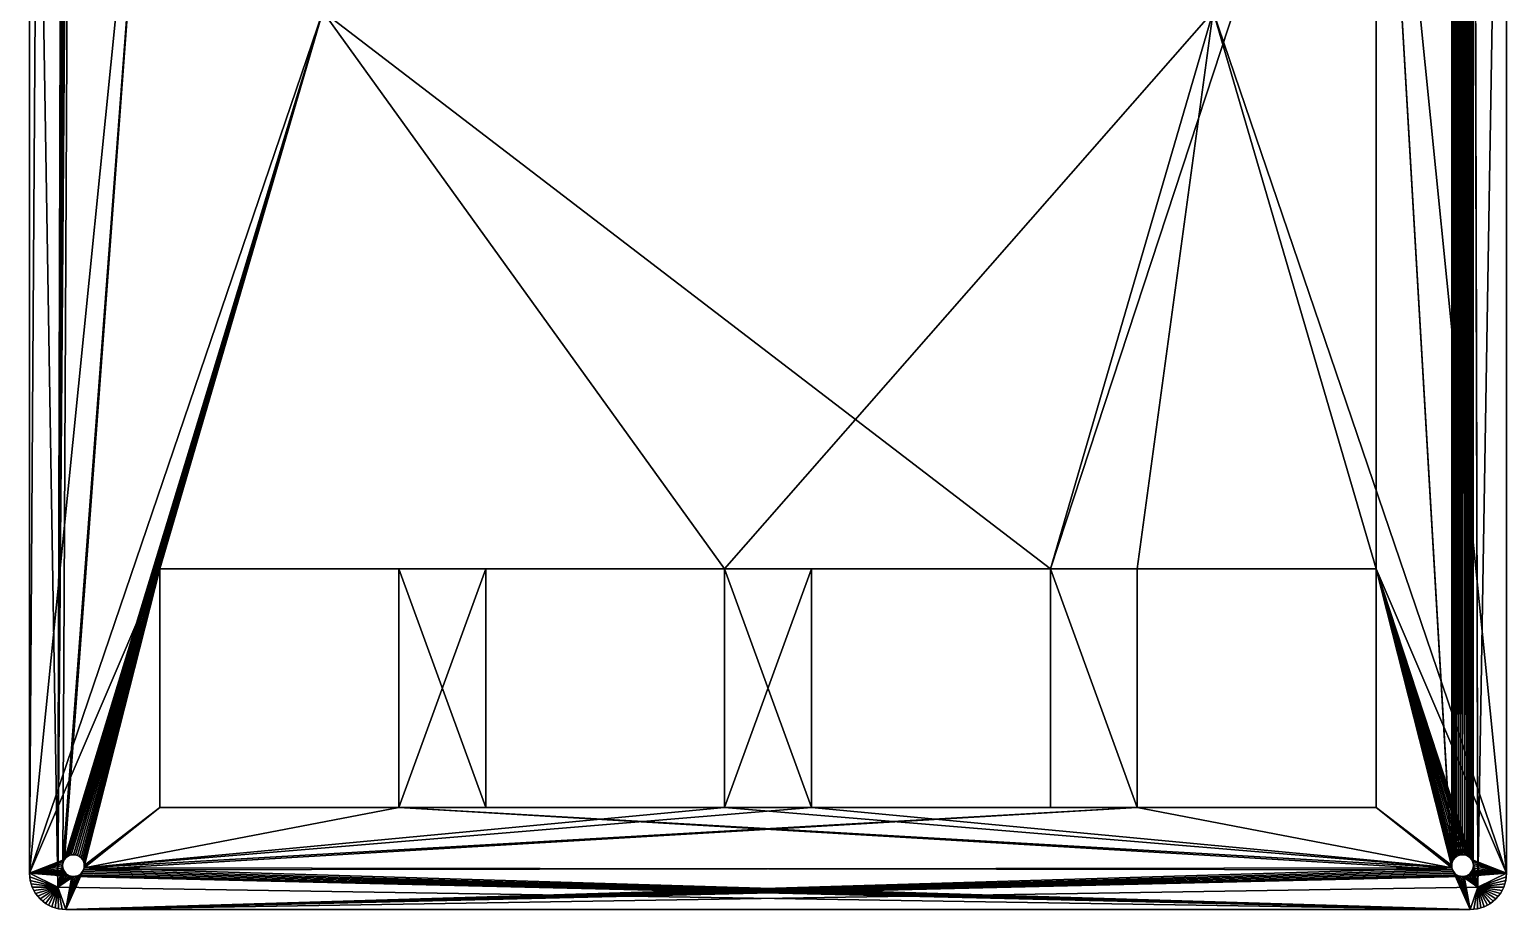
# Model space of a CAD drawing. Extents: x -25.5 to -5.1, y -12.4 to 12.4.
# Drawn here: x -25.5 to -5.1, y -12.4 to -0.24 of the extents above; entities that cross this region are included whole.
import ezdxf

# ---------------------------------------------------------------- set-up
doc = ezdxf.new("R2010")
doc.units = 0

msp = doc.modelspace()

# ---------------------------------------------------------------- linework, layer by layer
for points in [[(-25.346, 11.925, 7), (-25.501, 11.9, 7), (-25.501, -11.9, 7)], [(-23.7, 6.009, 7), (-25.346, 11.925, 7), (-25.501, -11.9, 7)], [(-25.108, -12.091, 6.8), (-25.501, -11.9, 6.8), (-25.501, 11.9, 6.8)], [(-25.108, -12.091, 6.8), (-25.501, 11.9, 6.8), (-25.045, 11.794, 6.8)], [(-25.501, -11.9, 6.8), (-25.501, -11.9, 7), (-25.501, 11.9, 7)], [(-25.501, -11.9, 6.8), (-25.501, 11.9, 7), (-25.501, 11.9, 6.8)], [(-6.9, 6.009, 6.8), (-5.101, 11.9, 6.8), (-5.101, -11.9, 6.8)], [(-5.495, -12.092, 7), (-5.101, 11.9, 7), (-5.557, 11.794, 7)], [(-5.495, -12.092, 7), (-5.101, -11.9, 7), (-5.101, 11.9, 7)], [(-5.101, 11.9, 6.8), (-5.101, 11.9, 7), (-5.101, -11.9, 7)], [(-5.101, 11.9, 6.8), (-5.101, -11.9, 7), (-5.101, -11.9, 6.8)], [(-25.108, -12.091, 6.8), (-25.045, 11.794, 6.8), (-25.042, 11.765, 6.8)], [(-25.108, -12.091, 6.8), (-25.042, 11.765, 6.8), (-25.034, 11.737, 6.8)], [(-25.108, -12.091, 6.8), (-25.034, 11.737, 6.8), (-25.02, 11.711, 6.8)], [(-25.108, -12.091, 6.8), (-25.02, 11.711, 6.8), (-25.001, 11.688, 6.8)], [(-25.108, -12.091, 6.8), (-25.001, 11.688, 6.8), (-24.978, 11.669, 6.8)], [(-25.108, -12.091, 6.8), (-24.978, 11.669, 6.8), (-24.952, 11.655, 6.8)], [(-25.108, -12.091, 6.8), (-24.952, 11.655, 6.8), (-24.924, 11.647, 6.8)], [(-25.042, -11.765, 6.8), (-25.108, -12.091, 6.8), (-24.924, 11.647, 6.8)], [(-25.042, -11.765, 6.8), (-24.924, 11.647, 6.8), (-23.7, 6.009, 6.8)], [(-5.854, -11.765, 7), (-5.854, 11.765, 7), (-6.9, 6.009, 7)], [(-5.846, -11.737, 7), (-5.846, 11.737, 7), (-5.854, 11.765, 7)], [(-5.854, -11.765, 7), (-5.846, -11.737, 7), (-5.854, 11.765, 7)], [(-5.832, -11.711, 7), (-5.832, 11.711, 7), (-5.846, 11.737, 7)], [(-5.846, -11.737, 7), (-5.832, -11.711, 7), (-5.846, 11.737, 7)], [(-5.813, -11.688, 7), (-5.813, 11.688, 7), (-5.832, 11.711, 7)], [(-5.832, -11.711, 7), (-5.813, -11.688, 7), (-5.832, 11.711, 7)], [(-5.79, -11.669, 7), (-5.79, 11.669, 7), (-5.813, 11.688, 7)], [(-5.813, -11.688, 7), (-5.79, -11.669, 7), (-5.813, 11.688, 7)], [(-5.764, -11.655, 7), (-5.764, 11.655, 7), (-5.79, 11.669, 7)], [(-5.79, -11.669, 7), (-5.764, -11.655, 7), (-5.79, 11.669, 7)], [(-5.736, -11.647, 7), (-5.736, 11.647, 7), (-5.764, 11.655, 7)], [(-5.764, -11.655, 7), (-5.736, -11.647, 7), (-5.764, 11.655, 7)], [(-5.707, -11.644, 7), (-5.707, 11.644, 7), (-5.736, 11.647, 7)], [(-5.736, -11.647, 7), (-5.707, -11.644, 7), (-5.736, 11.647, 7)], [(-5.678, -11.647, 7), (-5.678, 11.647, 7), (-5.707, 11.644, 7)], [(-5.707, -11.644, 7), (-5.678, -11.647, 7), (-5.707, 11.644, 7)], [(-5.65, -11.655, 7), (-5.65, 11.655, 7), (-5.678, 11.647, 7)], [(-5.678, -11.647, 7), (-5.65, -11.655, 7), (-5.678, 11.647, 7)], [(-5.624, -11.669, 7), (-5.624, 11.669, 7), (-5.65, 11.655, 7)], [(-5.65, -11.655, 7), (-5.624, -11.669, 7), (-5.65, 11.655, 7)], [(-5.601, -11.688, 7), (-5.601, 11.688, 7), (-5.624, 11.669, 7)], [(-5.624, -11.669, 7), (-5.601, -11.688, 7), (-5.624, 11.669, 7)], [(-5.582, -11.711, 7), (-5.582, 11.711, 7), (-5.601, 11.688, 7)], [(-5.601, -11.688, 7), (-5.582, -11.711, 7), (-5.601, 11.688, 7)], [(-5.568, -11.737, 7), (-5.568, 11.737, 7), (-5.582, 11.711, 7)], [(-5.582, -11.711, 7), (-5.568, -11.737, 7), (-5.582, 11.711, 7)], [(-5.56, -11.765, 7), (-5.56, 11.765, 7), (-5.568, 11.737, 7)], [(-5.568, -11.737, 7), (-5.56, -11.765, 7), (-5.568, 11.737, 7)], [(-5.495, -12.092, 7), (-5.557, 11.794, 7), (-5.56, 11.765, 7)], [(-5.56, -11.765, 7), (-5.495, -12.092, 7), (-5.56, 11.765, 7)], [(-21.45, 0.009, 7), (-23.7, 6.009, 7), (-25.501, -11.9, 7)], [(-25.034, -11.737, 6.8), (-25.042, -11.765, 6.8), (-23.7, 6.009, 6.8)], [(-25.02, -11.711, 6.8), (-25.034, -11.737, 6.8), (-23.7, 6.009, 6.8)], [(-25.02, -11.711, 6.8), (-23.7, 6.009, 6.8), (-21.45, 0.009, 6.8)], [(-11.4, -7.691, 7), (-6.9, -7.691, 7), (-6.9, 6.009, 7)], [(-11.4, -7.691, 7), (-6.9, 6.009, 7), (-9.15, 0.009, 7)], [(-9.15, 0.009, 6.8), (-6.9, 6.009, 6.8), (-5.101, -11.9, 6.8)], [(-5.857, -11.794, 7), (-5.854, -11.765, 7), (-6.9, 6.009, 7)], [(-6.9, -7.691, 7), (-5.857, -11.794, 7), (-6.9, 6.009, 7)], [(-23.7, -7.691, 7), (-21.45, 0.009, 7), (-25.501, -11.9, 7)], [(-25.001, -11.688, 6.8), (-25.02, -11.711, 6.8), (-21.45, 0.009, 6.8)], [(-24.978, -11.669, 6.8), (-25.001, -11.688, 6.8), (-21.45, 0.009, 6.8)], [(-24.952, -11.655, 6.8), (-24.978, -11.669, 6.8), (-21.45, 0.009, 6.8)], [(-24.924, -11.647, 6.8), (-24.952, -11.655, 6.8), (-21.45, 0.009, 6.8)], [(-24.895, -11.644, 6.8), (-24.924, -11.647, 6.8), (-21.45, 0.009, 6.8)], [(-24.866, -11.647, 6.8), (-24.895, -11.644, 6.8), (-21.45, 0.009, 6.8)], [(-23.7, -7.691, 6.8), (-24.866, -11.647, 6.8), (-21.45, 0.009, 6.8)], [(-11.4, -7.691, 6.8), (-23.7, -7.691, 6.8), (-21.45, 0.009, 6.8)], [(-23.7, -7.691, 7), (-15.9, -7.691, 7), (-21.45, 0.009, 7)], [(-11.4, -7.691, 6.8), (-21.45, 0.009, 6.8), (-9.15, 0.009, 6.8)], [(-15.9, -7.691, 7), (-9.15, 0.009, 7), (-21.45, 0.009, 7)], [(-15.9, -7.691, 7), (-11.4, -7.691, 7), (-9.15, 0.009, 7)], [(-10.2, -7.691, 6.8), (-11.4, -7.691, 6.8), (-9.15, 0.009, 6.8)], [(-6.9, -7.691, 6.8), (-10.2, -7.691, 6.8), (-9.15, 0.009, 6.8)], [(-6.9, -7.691, 6.8), (-9.15, 0.009, 6.8), (-5.101, -11.9, 6.8)], [(-23.7, -7.691, 7), (-25.501, -11.9, 7), (-25.02, -11.711, 7)], [(-23.7, -7.691, 7), (-25.02, -11.711, 7), (-25.001, -11.688, 7)], [(-23.7, -7.691, 7), (-25.001, -11.688, 7), (-24.978, -11.669, 7)], [(-23.7, -7.691, 7), (-24.978, -11.669, 7), (-24.952, -11.655, 7)], [(-23.7, -7.691, 7), (-24.952, -11.655, 7), (-24.924, -11.647, 7)], [(-24.924, -11.647, 7), (-24.895, -11.644, 7), (-23.7, -7.691, 7)], [(-24.895, -11.644, 7), (-24.866, -11.647, 7), (-23.7, -7.691, 7)], [(-23.7, -7.691, 6.8), (-24.838, -11.655, 6.8), (-24.866, -11.647, 6.8)], [(-24.866, -11.647, 7), (-24.838, -11.655, 7), (-23.7, -7.691, 7)], [(-23.7, -7.691, 6.8), (-24.812, -11.669, 6.8), (-24.838, -11.655, 6.8)], [(-24.838, -11.655, 7), (-24.812, -11.669, 7), (-23.7, -7.691, 7)], [(-23.7, -7.691, 6.8), (-24.789, -11.688, 6.8), (-24.812, -11.669, 6.8)], [(-24.812, -11.669, 7), (-24.789, -11.688, 7), (-23.7, -7.691, 7)], [(-23.7, -7.691, 6.8), (-24.77, -11.711, 6.8), (-24.789, -11.688, 6.8)], [(-24.789, -11.688, 7), (-24.77, -11.711, 7), (-23.7, -7.691, 7)], [(-23.7, -7.691, 6.8), (-24.756, -11.737, 6.8), (-24.77, -11.711, 6.8)], [(-24.77, -11.711, 7), (-24.756, -11.737, 7), (-23.7, -7.691, 7)], [(-23.7, -7.691, 6.8), (-24.748, -11.765, 6.8), (-24.756, -11.737, 6.8)], [(-24.756, -11.737, 7), (-24.748, -11.765, 7), (-23.7, -7.691, 7)], [(-23.7, -7.691, 6.8), (-24.745, -11.794, 6.8), (-24.748, -11.765, 6.8)], [(-24.748, -11.765, 7), (-24.745, -11.794, 7), (-23.7, -7.691, 7)], [(-24.746, -11.808, 7), (-23.7, -10.991, 7), (-23.7, -7.691, 7)], [(-24.745, -11.794, 7), (-24.746, -11.808, 7), (-23.7, -7.691, 7)], [(-23.7, -7.691, 6.8), (-23.7, -10.991, 6.8), (-24.745, -11.794, 6.8)], [(-11.4, -7.691, 6.8), (-20.4, -7.691, 6.8), (-23.7, -7.691, 6.8)], [(-23.7, -7.691, 6.8), (-23.7, -10.991, 6.8), (-23.7, -10.991, 7)], [(-23.7, -7.691, 6.8), (-23.7, -10.991, 7), (-23.7, -7.691, 7)], [(-20.4, -7.691, 6.8), (-23.7, -7.691, 6.8), (-23.7, -7.691, 7)], [(-20.4, -7.691, 6.8), (-23.7, -7.691, 7), (-20.4, -7.691, 7)], [(-23.7, -7.691, 7), (-20.4, -7.691, 7), (-15.9, -7.691, 7)], [(-19.2, -10.991, 6.8), (-20.4, -10.991, 6.8), (-20.4, -7.691, 6.8)], [(-19.2, -7.691, 6.8), (-19.2, -10.991, 6.8), (-20.4, -7.691, 6.8)], [(-15.9, -7.691, 6.8), (-19.2, -7.691, 6.8), (-20.4, -7.691, 6.8)], [(-14.7, -7.691, 6.8), (-15.9, -7.691, 6.8), (-20.4, -7.691, 6.8)], [(-11.4, -7.691, 6.8), (-14.7, -7.691, 6.8), (-20.4, -7.691, 6.8)], [(-20.4, -10.991, 7), (-20.4, -10.991, 6.8), (-20.4, -7.691, 6.8)], [(-20.4, -10.991, 7), (-20.4, -7.691, 6.8), (-20.4, -7.691, 7)], [(-19.2, -7.691, 7), (-20.4, -7.691, 7), (-20.4, -10.991, 7)], [(-19.2, -10.991, 7), (-19.2, -7.691, 7), (-20.4, -10.991, 7)], [(-20.4, -7.691, 7), (-19.2, -7.691, 7), (-15.9, -7.691, 7)], [(-19.2, -7.691, 7), (-19.2, -7.691, 6.8), (-19.2, -10.991, 6.8)], [(-19.2, -7.691, 7), (-19.2, -10.991, 6.8), (-19.2, -10.991, 7)], [(-19.2, -7.691, 7), (-15.9, -7.691, 7), (-15.9, -7.691, 6.8)], [(-19.2, -7.691, 7), (-15.9, -7.691, 6.8), (-19.2, -7.691, 6.8)], [(-15.9, -7.691, 6.8), (-14.7, -7.691, 6.8), (-14.7, -10.991, 6.8)], [(-15.9, -10.991, 6.8), (-15.9, -7.691, 6.8), (-14.7, -10.991, 6.8)], [(-15.9, -10.991, 7), (-15.9, -10.991, 6.8), (-15.9, -7.691, 6.8)], [(-15.9, -10.991, 7), (-15.9, -7.691, 6.8), (-15.9, -7.691, 7)], [(-14.7, -7.691, 7), (-15.9, -7.691, 7), (-15.9, -10.991, 7)], [(-14.7, -10.991, 7), (-14.7, -7.691, 7), (-15.9, -10.991, 7)], [(-15.9, -7.691, 7), (-14.7, -7.691, 7), (-11.4, -7.691, 7)], [(-14.7, -7.691, 6.8), (-14.7, -10.991, 6.8), (-14.7, -10.991, 7)], [(-14.7, -7.691, 6.8), (-14.7, -10.991, 7), (-14.7, -7.691, 7)], [(-14.7, -7.691, 7), (-11.4, -7.691, 7), (-11.4, -7.691, 6.8)], [(-14.7, -7.691, 7), (-11.4, -7.691, 6.8), (-14.7, -7.691, 6.8)], [(-10.2, -10.991, 6.8), (-11.4, -10.991, 6.8), (-11.4, -7.691, 6.8)], [(-10.2, -7.691, 6.8), (-10.2, -10.991, 6.8), (-11.4, -7.691, 6.8)], [(-11.4, -10.991, 7), (-11.4, -10.991, 6.8), (-11.4, -7.691, 6.8)], [(-11.4, -10.991, 7), (-11.4, -7.691, 6.8), (-11.4, -7.691, 7)], [(-10.2, -10.991, 7), (-10.2, -7.691, 7), (-11.4, -7.691, 7)], [(-10.2, -10.991, 7), (-11.4, -7.691, 7), (-11.4, -10.991, 7)], [(-11.4, -7.691, 7), (-10.2, -7.691, 7), (-6.9, -7.691, 7)], [(-10.2, -7.691, 6.8), (-10.2, -10.991, 6.8), (-10.2, -10.991, 7)], [(-10.2, -7.691, 6.8), (-10.2, -10.991, 7), (-10.2, -7.691, 7)], [(-6.9, -7.691, 6.8), (-10.2, -7.691, 6.8), (-10.2, -7.691, 7)], [(-6.9, -7.691, 6.8), (-10.2, -7.691, 7), (-6.9, -7.691, 7)], [(-5.856, -11.809, 6.8), (-6.9, -10.991, 6.8), (-6.9, -7.691, 6.8)], [(-5.857, -11.794, 6.8), (-5.856, -11.809, 6.8), (-6.9, -7.691, 6.8)], [(-5.854, -11.765, 6.8), (-5.857, -11.794, 6.8), (-6.9, -7.691, 6.8)], [(-5.846, -11.737, 6.8), (-5.854, -11.765, 6.8), (-6.9, -7.691, 6.8)], [(-5.832, -11.711, 6.8), (-5.846, -11.737, 6.8), (-6.9, -7.691, 6.8)], [(-5.813, -11.688, 6.8), (-5.832, -11.711, 6.8), (-6.9, -7.691, 6.8)], [(-5.79, -11.669, 6.8), (-5.813, -11.688, 6.8), (-6.9, -7.691, 6.8)], [(-5.764, -11.655, 6.8), (-5.79, -11.669, 6.8), (-6.9, -7.691, 6.8)], [(-5.736, -11.647, 6.8), (-5.764, -11.655, 6.8), (-6.9, -7.691, 6.8)], [(-5.707, -11.644, 6.8), (-5.736, -11.647, 6.8), (-6.9, -7.691, 6.8)], [(-6.9, -7.691, 6.8), (-5.101, -11.9, 6.8), (-5.582, -11.711, 6.8)], [(-6.9, -7.691, 6.8), (-5.582, -11.711, 6.8), (-5.601, -11.688, 6.8)], [(-5.678, -11.647, 6.8), (-5.707, -11.644, 6.8), (-6.9, -7.691, 6.8)], [(-5.65, -11.655, 6.8), (-5.678, -11.647, 6.8), (-6.9, -7.691, 6.8)], [(-6.9, -7.691, 6.8), (-5.601, -11.688, 6.8), (-5.624, -11.669, 6.8)], [(-5.624, -11.669, 6.8), (-5.65, -11.655, 6.8), (-6.9, -7.691, 6.8)], [(-6.9, -7.691, 6.8), (-6.9, -7.691, 7), (-6.9, -10.991, 7)], [(-6.9, -7.691, 6.8), (-6.9, -10.991, 7), (-6.9, -10.991, 6.8)], [(-6.9, -7.691, 7), (-6.9, -10.991, 7), (-5.857, -11.794, 7)], [(-10.2, -10.991, 6.8), (-5.854, -11.823, 6.8), (-24.756, -11.851, 6.8)], [(-10.2, -10.991, 6.8), (-24.756, -11.851, 6.8), (-24.748, -11.823, 6.8)], [(-24.748, -11.823, 6.8), (-24.746, -11.808, 6.8), (-23.7, -10.991, 6.8)], [(-14.7, -10.991, 6.8), (-10.2, -10.991, 6.8), (-24.748, -11.823, 6.8)], [(-24.748, -11.823, 6.8), (-23.7, -10.991, 6.8), (-20.4, -10.991, 6.8)], [(-24.748, -11.823, 6.8), (-20.4, -10.991, 6.8), (-15.9, -10.991, 6.8)], [(-24.748, -11.823, 6.8), (-15.9, -10.991, 6.8), (-14.7, -10.991, 6.8)], [(-23.7, -10.991, 7), (-24.746, -11.808, 7), (-24.748, -11.823, 7)], [(-20.4, -10.991, 7), (-23.7, -10.991, 7), (-24.748, -11.823, 7)], [(-20.4, -10.991, 7), (-24.748, -11.823, 7), (-5.846, -11.851, 7)], [(-23.7, -10.991, 6.8), (-24.746, -11.808, 6.8), (-24.745, -11.794, 6.8)], [(-23.7, -10.991, 7), (-23.7, -10.991, 6.8), (-20.4, -10.991, 6.8)], [(-23.7, -10.991, 7), (-20.4, -10.991, 6.8), (-20.4, -10.991, 7)], [(-20.4, -10.991, 6.8), (-19.2, -10.991, 6.8), (-15.9, -10.991, 6.8)], [(-20.4, -10.991, 7), (-5.846, -11.851, 7), (-5.854, -11.823, 7)], [(-15.9, -10.991, 7), (-19.2, -10.991, 7), (-20.4, -10.991, 7)], [(-15.9, -10.991, 7), (-20.4, -10.991, 7), (-5.854, -11.823, 7)], [(-19.2, -10.991, 7), (-19.2, -10.991, 6.8), (-15.9, -10.991, 6.8)], [(-19.2, -10.991, 7), (-15.9, -10.991, 6.8), (-15.9, -10.991, 7)], [(-5.854, -11.823, 7), (-14.7, -10.991, 7), (-15.9, -10.991, 7)], [(-14.7, -10.991, 6.8), (-11.4, -10.991, 6.8), (-10.2, -10.991, 6.8)], [(-14.7, -10.991, 7), (-14.7, -10.991, 6.8), (-11.4, -10.991, 6.8)], [(-14.7, -10.991, 7), (-11.4, -10.991, 6.8), (-11.4, -10.991, 7)], [(-10.2, -10.991, 7), (-11.4, -10.991, 7), (-14.7, -10.991, 7)], [(-5.854, -11.823, 7), (-10.2, -10.991, 7), (-14.7, -10.991, 7)], [(-10.2, -10.991, 6.8), (-6.9, -10.991, 6.8), (-5.854, -11.823, 6.8)], [(-10.2, -10.991, 7), (-10.2, -10.991, 6.8), (-6.9, -10.991, 6.8)], [(-10.2, -10.991, 7), (-6.9, -10.991, 6.8), (-6.9, -10.991, 7)], [(-5.854, -11.823, 7), (-6.9, -10.991, 7), (-10.2, -10.991, 7)], [(-6.9, -10.991, 6.8), (-5.856, -11.809, 6.8), (-5.854, -11.823, 6.8)], [(-5.854, -11.823, 7), (-5.856, -11.809, 7), (-6.9, -10.991, 7)], [(-6.9, -10.991, 7), (-5.856, -11.809, 7), (-5.857, -11.794, 7)], [(-25.501, -11.9, 7), (-25.034, -11.737, 7), (-25.02, -11.711, 7)], [(-25.501, -11.9, 7), (-25.042, -11.765, 7), (-25.034, -11.737, 7)], [(-25.501, -11.9, 7), (-25.045, -11.794, 7), (-25.042, -11.765, 7)], [(-25.501, -11.9, 7), (-25.042, -11.823, 7), (-25.045, -11.794, 7)], [(-25.501, -11.9, 7), (-25.034, -11.851, 7), (-25.042, -11.823, 7)], [(-25.042, -11.765, 6.8), (-25.045, -11.794, 6.8), (-25.108, -12.091, 6.8)], [(-25.045, -11.794, 6.8), (-25.042, -11.823, 6.8), (-25.108, -12.091, 6.8)], [(-25.042, -11.823, 6.8), (-25.034, -11.851, 6.8), (-25.108, -12.091, 6.8)], [(-25.045, -11.794, 7), (-25.045, -11.794, 6.8), (-25.042, -11.765, 6.8)], [(-25.045, -11.794, 7), (-25.042, -11.765, 6.8), (-25.042, -11.765, 7)], [(-25.042, -11.823, 7), (-25.042, -11.823, 6.8), (-25.045, -11.794, 6.8)], [(-25.042, -11.823, 7), (-25.045, -11.794, 6.8), (-25.045, -11.794, 7)], [(-25.042, -11.765, 7), (-25.042, -11.765, 6.8), (-25.034, -11.737, 6.8)], [(-25.042, -11.765, 7), (-25.034, -11.737, 6.8), (-25.034, -11.737, 7)], [(-25.034, -11.851, 7), (-25.034, -11.851, 6.8), (-25.042, -11.823, 6.8)], [(-25.034, -11.851, 7), (-25.042, -11.823, 6.8), (-25.042, -11.823, 7)], [(-25.034, -11.737, 7), (-25.034, -11.737, 6.8), (-25.02, -11.711, 6.8)], [(-25.034, -11.737, 7), (-25.02, -11.711, 6.8), (-25.02, -11.711, 7)], [(-25.02, -11.711, 7), (-25.02, -11.711, 6.8), (-25.001, -11.688, 6.8)], [(-25.02, -11.711, 7), (-25.001, -11.688, 6.8), (-25.001, -11.688, 7)], [(-25.001, -11.688, 7), (-25.001, -11.688, 6.8), (-24.978, -11.669, 6.8)], [(-25.001, -11.688, 7), (-24.978, -11.669, 6.8), (-24.978, -11.669, 7)], [(-5.854, -11.823, 6.8), (-5.846, -11.851, 6.8), (-25.001, -12.4, 6.8)], [(-5.854, -11.823, 6.8), (-25.001, -12.4, 6.8), (-24.756, -11.851, 6.8)], [(-24.978, -11.669, 7), (-24.978, -11.669, 6.8), (-24.952, -11.655, 6.8)], [(-24.978, -11.669, 7), (-24.952, -11.655, 6.8), (-24.952, -11.655, 7)], [(-24.952, -11.655, 7), (-24.952, -11.655, 6.8), (-24.924, -11.647, 6.8)], [(-24.952, -11.655, 7), (-24.924, -11.647, 6.8), (-24.924, -11.647, 7)], [(-24.924, -11.647, 7), (-24.924, -11.647, 6.8), (-24.895, -11.644, 6.8)], [(-24.924, -11.647, 7), (-24.895, -11.644, 6.8), (-24.895, -11.644, 7)], [(-24.895, -11.644, 7), (-24.895, -11.644, 6.8), (-24.866, -11.647, 6.8)], [(-24.895, -11.644, 7), (-24.866, -11.647, 6.8), (-24.866, -11.647, 7)], [(-24.866, -11.647, 7), (-24.866, -11.647, 6.8), (-24.838, -11.655, 6.8)], [(-24.866, -11.647, 7), (-24.838, -11.655, 6.8), (-24.838, -11.655, 7)], [(-24.838, -11.655, 7), (-24.838, -11.655, 6.8), (-24.812, -11.669, 6.8)], [(-24.838, -11.655, 7), (-24.812, -11.669, 6.8), (-24.812, -11.669, 7)], [(-24.812, -11.669, 7), (-24.812, -11.669, 6.8), (-24.789, -11.688, 6.8)], [(-24.812, -11.669, 7), (-24.789, -11.688, 6.8), (-24.789, -11.688, 7)], [(-24.789, -11.688, 6.8), (-24.77, -11.711, 6.8), (-24.77, -11.711, 7)], [(-24.789, -11.688, 6.8), (-24.77, -11.711, 7), (-24.789, -11.688, 7)], [(-24.77, -11.711, 6.8), (-24.756, -11.737, 6.8), (-24.756, -11.737, 7)], [(-24.77, -11.711, 6.8), (-24.756, -11.737, 7), (-24.77, -11.711, 7)], [(-24.756, -11.737, 6.8), (-24.748, -11.765, 6.8), (-24.748, -11.765, 7)], [(-24.756, -11.737, 6.8), (-24.748, -11.765, 7), (-24.756, -11.737, 7)], [(-24.748, -11.823, 7), (-24.756, -11.851, 7), (-5.601, -12.4, 7)], [(-24.748, -11.823, 6.8), (-24.756, -11.851, 6.8), (-24.756, -11.851, 7)], [(-24.748, -11.823, 6.8), (-24.756, -11.851, 7), (-24.748, -11.823, 7)], [(-24.748, -11.765, 6.8), (-24.745, -11.794, 6.8), (-24.745, -11.794, 7)], [(-24.748, -11.765, 6.8), (-24.745, -11.794, 7), (-24.748, -11.765, 7)], [(-24.746, -11.808, 6.8), (-24.748, -11.823, 6.8), (-24.748, -11.823, 7)], [(-24.746, -11.808, 6.8), (-24.748, -11.823, 7), (-24.746, -11.808, 7)], [(-24.748, -11.823, 7), (-5.601, -12.4, 7), (-5.846, -11.851, 7)], [(-24.745, -11.794, 7), (-24.745, -11.794, 6.8), (-24.746, -11.808, 6.8)], [(-24.746, -11.808, 7), (-24.745, -11.794, 7), (-24.746, -11.808, 6.8)], [(-5.857, -11.794, 7), (-5.857, -11.794, 6.8), (-5.854, -11.765, 6.8)], [(-5.857, -11.794, 7), (-5.854, -11.765, 6.8), (-5.854, -11.765, 7)], [(-5.856, -11.809, 6.8), (-5.857, -11.794, 6.8), (-5.857, -11.794, 7)], [(-5.856, -11.809, 6.8), (-5.857, -11.794, 7), (-5.856, -11.809, 7)], [(-5.856, -11.809, 7), (-5.854, -11.823, 7), (-5.854, -11.823, 6.8)], [(-5.856, -11.809, 7), (-5.854, -11.823, 6.8), (-5.856, -11.809, 6.8)], [(-5.854, -11.765, 7), (-5.854, -11.765, 6.8), (-5.846, -11.737, 6.8)], [(-5.854, -11.765, 7), (-5.846, -11.737, 6.8), (-5.846, -11.737, 7)], [(-5.846, -11.851, 7), (-5.846, -11.851, 6.8), (-5.854, -11.823, 6.8)], [(-5.846, -11.851, 7), (-5.854, -11.823, 6.8), (-5.854, -11.823, 7)], [(-5.846, -11.737, 7), (-5.846, -11.737, 6.8), (-5.832, -11.711, 6.8)], [(-5.846, -11.737, 7), (-5.832, -11.711, 6.8), (-5.832, -11.711, 7)], [(-5.832, -11.711, 7), (-5.832, -11.711, 6.8), (-5.813, -11.688, 6.8)], [(-5.832, -11.711, 7), (-5.813, -11.688, 6.8), (-5.813, -11.688, 7)], [(-5.813, -11.688, 7), (-5.813, -11.688, 6.8), (-5.79, -11.669, 6.8)], [(-5.813, -11.688, 7), (-5.79, -11.669, 6.8), (-5.79, -11.669, 7)], [(-5.79, -11.669, 7), (-5.79, -11.669, 6.8), (-5.764, -11.655, 6.8)], [(-5.79, -11.669, 7), (-5.764, -11.655, 6.8), (-5.764, -11.655, 7)], [(-5.764, -11.655, 7), (-5.764, -11.655, 6.8), (-5.736, -11.647, 6.8)], [(-5.764, -11.655, 7), (-5.736, -11.647, 6.8), (-5.736, -11.647, 7)], [(-5.736, -11.647, 7), (-5.736, -11.647, 6.8), (-5.707, -11.644, 6.8)], [(-5.736, -11.647, 7), (-5.707, -11.644, 6.8), (-5.707, -11.644, 7)], [(-5.707, -11.644, 7), (-5.707, -11.644, 6.8), (-5.678, -11.647, 6.8)], [(-5.707, -11.644, 7), (-5.678, -11.647, 6.8), (-5.678, -11.647, 7)], [(-5.678, -11.647, 7), (-5.678, -11.647, 6.8), (-5.65, -11.655, 6.8)], [(-5.678, -11.647, 7), (-5.65, -11.655, 6.8), (-5.65, -11.655, 7)], [(-5.65, -11.655, 7), (-5.65, -11.655, 6.8), (-5.624, -11.669, 6.8)], [(-5.65, -11.655, 7), (-5.624, -11.669, 6.8), (-5.624, -11.669, 7)], [(-5.624, -11.669, 7), (-5.624, -11.669, 6.8), (-5.601, -11.688, 6.8)], [(-5.624, -11.669, 7), (-5.601, -11.688, 6.8), (-5.601, -11.688, 7)], [(-5.601, -11.688, 6.8), (-5.582, -11.711, 6.8), (-5.582, -11.711, 7)], [(-5.601, -11.688, 6.8), (-5.582, -11.711, 7), (-5.601, -11.688, 7)], [(-5.101, -11.9, 6.8), (-5.568, -11.737, 6.8), (-5.582, -11.711, 6.8)], [(-5.582, -11.711, 6.8), (-5.568, -11.737, 6.8), (-5.568, -11.737, 7)], [(-5.582, -11.711, 6.8), (-5.568, -11.737, 7), (-5.582, -11.711, 7)], [(-5.101, -11.9, 6.8), (-5.56, -11.765, 6.8), (-5.568, -11.737, 6.8)], [(-5.568, -11.737, 6.8), (-5.56, -11.765, 6.8), (-5.56, -11.765, 7)], [(-5.568, -11.737, 6.8), (-5.56, -11.765, 7), (-5.568, -11.737, 7)], [(-5.101, -11.9, 6.8), (-5.568, -11.851, 6.8), (-5.56, -11.823, 6.8)], [(-5.56, -11.823, 6.8), (-5.568, -11.851, 6.8), (-5.568, -11.851, 7)], [(-5.56, -11.823, 6.8), (-5.568, -11.851, 7), (-5.56, -11.823, 7)], [(-5.56, -11.823, 7), (-5.568, -11.851, 7), (-5.495, -12.092, 7)], [(-5.101, -11.9, 6.8), (-5.557, -11.794, 6.8), (-5.56, -11.765, 6.8)], [(-5.56, -11.765, 6.8), (-5.557, -11.794, 6.8), (-5.557, -11.794, 7)], [(-5.56, -11.765, 6.8), (-5.557, -11.794, 7), (-5.56, -11.765, 7)], [(-5.56, -11.765, 7), (-5.557, -11.794, 7), (-5.495, -12.092, 7)], [(-5.101, -11.9, 6.8), (-5.56, -11.823, 6.8), (-5.557, -11.794, 6.8)], [(-5.56, -11.823, 6.8), (-5.56, -11.823, 7), (-5.557, -11.794, 7)], [(-5.56, -11.823, 6.8), (-5.557, -11.794, 7), (-5.557, -11.794, 6.8)], [(-5.557, -11.794, 7), (-5.56, -11.823, 7), (-5.495, -12.092, 7)], [(-25.501, -11.9, 7), (-25.02, -11.877, 7), (-25.034, -11.851, 7)], [(-25.501, -11.9, 7), (-25.001, -11.9, 7), (-25.02, -11.877, 7)], [(-25.499, -11.949, 6.8), (-25.501, -11.9, 6.8), (-25.108, -12.091, 6.8)], [(-25.501, -11.9, 7), (-25.499, -11.949, 7), (-25.108, -12.091, 7)], [(-25.499, -11.949, 6.8), (-25.499, -11.949, 7), (-25.501, -11.9, 7)], [(-25.499, -11.949, 6.8), (-25.501, -11.9, 7), (-25.501, -11.9, 6.8)], [(-25.501, -11.9, 7), (-25.108, -12.091, 7), (-24.917, -11.942, 7)], [(-25.501, -11.9, 7), (-24.917, -11.942, 7), (-24.924, -11.941, 7)], [(-25.501, -11.9, 7), (-24.924, -11.941, 7), (-24.952, -11.933, 7)], [(-25.501, -11.9, 7), (-24.952, -11.933, 7), (-24.978, -11.919, 7)], [(-25.501, -11.9, 7), (-24.978, -11.919, 7), (-25.001, -11.9, 7)], [(-25.491, -11.998, 6.8), (-25.499, -11.949, 6.8), (-25.108, -12.091, 6.8)], [(-25.499, -11.949, 7), (-25.491, -11.998, 7), (-25.108, -12.091, 7)], [(-25.491, -11.998, 6.8), (-25.491, -11.998, 7), (-25.499, -11.949, 7)], [(-25.491, -11.998, 6.8), (-25.499, -11.949, 7), (-25.499, -11.949, 6.8)], [(-25.479, -12.045, 6.8), (-25.491, -11.998, 6.8), (-25.108, -12.091, 6.8)], [(-25.491, -11.998, 7), (-25.479, -12.045, 7), (-25.108, -12.091, 7)], [(-25.479, -12.045, 6.8), (-25.479, -12.045, 7), (-25.491, -11.998, 7)], [(-25.479, -12.045, 6.8), (-25.491, -11.998, 7), (-25.491, -11.998, 6.8)], [(-25.034, -11.851, 6.8), (-25.02, -11.877, 6.8), (-25.108, -12.091, 6.8)], [(-25.02, -11.877, 6.8), (-25.001, -11.9, 6.8), (-25.108, -12.091, 6.8)], [(-25.001, -11.9, 6.8), (-24.978, -11.919, 6.8), (-25.108, -12.091, 6.8)], [(-24.978, -11.919, 6.8), (-24.952, -11.933, 6.8), (-25.108, -12.091, 6.8)], [(-24.952, -11.933, 6.8), (-24.924, -11.941, 6.8), (-25.108, -12.091, 6.8)], [(-24.924, -11.941, 6.8), (-24.917, -11.942, 6.8), (-25.108, -12.091, 6.8)], [(-25.001, -12.4, 6.8), (-25.108, -12.091, 6.8), (-24.917, -11.942, 6.8)], [(-24.895, -11.944, 7), (-24.917, -11.942, 7), (-25.108, -12.091, 7)], [(-24.895, -11.944, 7), (-25.108, -12.091, 7), (-5.601, -12.4, 7)], [(-25.02, -11.877, 7), (-25.02, -11.877, 6.8), (-25.034, -11.851, 6.8)], [(-25.02, -11.877, 7), (-25.034, -11.851, 6.8), (-25.034, -11.851, 7)], [(-25.001, -11.9, 7), (-25.001, -11.9, 6.8), (-25.02, -11.877, 6.8)], [(-25.001, -11.9, 7), (-25.02, -11.877, 6.8), (-25.02, -11.877, 7)], [(-25.001, -12.4, 6.8), (-24.77, -11.877, 6.8), (-24.756, -11.851, 6.8)], [(-5.846, -11.851, 6.8), (-5.832, -11.877, 6.8), (-25.001, -12.4, 6.8)], [(-5.832, -11.877, 6.8), (-5.813, -11.9, 6.8), (-25.001, -12.4, 6.8)], [(-25.001, -12.4, 6.8), (-24.789, -11.9, 6.8), (-24.77, -11.877, 6.8)], [(-25.001, -12.4, 6.8), (-24.812, -11.919, 6.8), (-24.789, -11.9, 6.8)], [(-5.813, -11.9, 6.8), (-5.79, -11.919, 6.8), (-25.001, -12.4, 6.8)], [(-24.978, -11.919, 6.8), (-25.001, -11.9, 6.8), (-25.001, -11.9, 7)], [(-24.978, -11.919, 6.8), (-25.001, -11.9, 7), (-24.978, -11.919, 7)], [(-5.79, -11.919, 6.8), (-5.764, -11.933, 6.8), (-25.001, -12.4, 6.8)], [(-25.001, -12.4, 6.8), (-24.838, -11.933, 6.8), (-24.812, -11.919, 6.8)], [(-25.001, -12.4, 6.8), (-24.866, -11.941, 6.8), (-24.838, -11.933, 6.8)], [(-5.764, -11.933, 6.8), (-5.736, -11.941, 6.8), (-25.001, -12.4, 6.8)], [(-5.736, -11.941, 6.8), (-5.707, -11.944, 6.8), (-25.001, -12.4, 6.8)], [(-25.001, -12.4, 6.8), (-24.895, -11.944, 6.8), (-24.866, -11.941, 6.8)], [(-25.001, -12.4, 6.8), (-24.917, -11.942, 6.8), (-24.895, -11.944, 6.8)], [(-5.707, -11.944, 6.8), (-5.495, -12.092, 6.8), (-25.001, -12.4, 6.8)], [(-24.952, -11.933, 6.8), (-24.978, -11.919, 6.8), (-24.978, -11.919, 7)], [(-24.952, -11.933, 6.8), (-24.978, -11.919, 7), (-24.952, -11.933, 7)], [(-24.924, -11.941, 6.8), (-24.952, -11.933, 6.8), (-24.952, -11.933, 7)], [(-24.924, -11.941, 6.8), (-24.952, -11.933, 7), (-24.924, -11.941, 7)], [(-24.924, -11.941, 6.8), (-24.924, -11.941, 7), (-24.917, -11.942, 7)], [(-24.917, -11.942, 6.8), (-24.924, -11.941, 6.8), (-24.917, -11.942, 7)], [(-24.917, -11.942, 7), (-24.895, -11.944, 7), (-24.895, -11.944, 6.8)], [(-24.917, -11.942, 7), (-24.895, -11.944, 6.8), (-24.917, -11.942, 6.8)], [(-24.866, -11.941, 7), (-24.895, -11.944, 7), (-5.601, -12.4, 7)], [(-24.866, -11.941, 6.8), (-24.895, -11.944, 6.8), (-24.895, -11.944, 7)], [(-24.866, -11.941, 6.8), (-24.895, -11.944, 7), (-24.866, -11.941, 7)], [(-24.838, -11.933, 7), (-24.866, -11.941, 7), (-5.601, -12.4, 7)], [(-24.838, -11.933, 6.8), (-24.866, -11.941, 6.8), (-24.866, -11.941, 7)], [(-24.838, -11.933, 6.8), (-24.866, -11.941, 7), (-24.838, -11.933, 7)], [(-24.812, -11.919, 7), (-24.838, -11.933, 7), (-5.601, -12.4, 7)], [(-24.812, -11.919, 6.8), (-24.838, -11.933, 6.8), (-24.838, -11.933, 7)], [(-24.812, -11.919, 6.8), (-24.838, -11.933, 7), (-24.812, -11.919, 7)], [(-24.789, -11.9, 7), (-24.812, -11.919, 7), (-5.601, -12.4, 7)], [(-24.789, -11.9, 6.8), (-24.812, -11.919, 6.8), (-24.812, -11.919, 7)], [(-24.789, -11.9, 6.8), (-24.812, -11.919, 7), (-24.789, -11.9, 7)], [(-24.77, -11.877, 7), (-24.789, -11.9, 7), (-5.601, -12.4, 7)], [(-24.77, -11.877, 6.8), (-24.789, -11.9, 6.8), (-24.789, -11.9, 7)], [(-24.77, -11.877, 6.8), (-24.789, -11.9, 7), (-24.77, -11.877, 7)], [(-24.756, -11.851, 7), (-24.77, -11.877, 7), (-5.601, -12.4, 7)], [(-24.756, -11.851, 6.8), (-24.77, -11.877, 6.8), (-24.77, -11.877, 7)], [(-24.756, -11.851, 6.8), (-24.77, -11.877, 7), (-24.756, -11.851, 7)], [(-5.601, -12.4, 7), (-5.832, -11.877, 7), (-5.846, -11.851, 7)], [(-5.832, -11.877, 7), (-5.832, -11.877, 6.8), (-5.846, -11.851, 6.8)], [(-5.832, -11.877, 7), (-5.846, -11.851, 6.8), (-5.846, -11.851, 7)], [(-5.601, -12.4, 7), (-5.813, -11.9, 7), (-5.832, -11.877, 7)], [(-5.813, -11.9, 7), (-5.813, -11.9, 6.8), (-5.832, -11.877, 6.8)], [(-5.813, -11.9, 7), (-5.832, -11.877, 6.8), (-5.832, -11.877, 7)], [(-5.601, -12.4, 7), (-5.79, -11.919, 7), (-5.813, -11.9, 7)], [(-5.79, -11.919, 6.8), (-5.813, -11.9, 6.8), (-5.813, -11.9, 7)], [(-5.79, -11.919, 6.8), (-5.813, -11.9, 7), (-5.79, -11.919, 7)], [(-5.601, -12.4, 7), (-5.764, -11.933, 7), (-5.79, -11.919, 7)], [(-5.764, -11.933, 6.8), (-5.79, -11.919, 6.8), (-5.79, -11.919, 7)], [(-5.764, -11.933, 6.8), (-5.79, -11.919, 7), (-5.764, -11.933, 7)], [(-5.601, -12.4, 7), (-5.736, -11.941, 7), (-5.764, -11.933, 7)], [(-5.736, -11.941, 6.8), (-5.764, -11.933, 6.8), (-5.764, -11.933, 7)], [(-5.736, -11.941, 6.8), (-5.764, -11.933, 7), (-5.736, -11.941, 7)], [(-5.601, -12.4, 7), (-5.707, -11.944, 7), (-5.736, -11.941, 7)], [(-5.707, -11.944, 6.8), (-5.736, -11.941, 6.8), (-5.736, -11.941, 7)], [(-5.707, -11.944, 6.8), (-5.736, -11.941, 7), (-5.707, -11.944, 7)], [(-5.707, -11.944, 6.8), (-5.686, -11.942, 6.8), (-5.495, -12.092, 6.8)], [(-5.601, -12.4, 7), (-5.686, -11.942, 7), (-5.707, -11.944, 7)], [(-5.686, -11.942, 6.8), (-5.707, -11.944, 6.8), (-5.707, -11.944, 7)], [(-5.686, -11.942, 6.8), (-5.707, -11.944, 7), (-5.686, -11.942, 7)], [(-5.101, -11.9, 6.8), (-5.495, -12.092, 6.8), (-5.686, -11.942, 6.8)], [(-5.101, -11.9, 6.8), (-5.686, -11.942, 6.8), (-5.678, -11.941, 6.8)], [(-5.686, -11.942, 7), (-5.678, -11.941, 7), (-5.678, -11.941, 6.8)], [(-5.686, -11.942, 7), (-5.678, -11.941, 6.8), (-5.686, -11.942, 6.8)], [(-5.678, -11.941, 7), (-5.686, -11.942, 7), (-5.495, -12.092, 7)], [(-5.601, -12.4, 7), (-5.495, -12.092, 7), (-5.686, -11.942, 7)], [(-5.101, -11.9, 6.8), (-5.678, -11.941, 6.8), (-5.65, -11.933, 6.8)], [(-5.65, -11.933, 6.8), (-5.678, -11.941, 6.8), (-5.678, -11.941, 7)], [(-5.65, -11.933, 6.8), (-5.678, -11.941, 7), (-5.65, -11.933, 7)], [(-5.65, -11.933, 7), (-5.678, -11.941, 7), (-5.495, -12.092, 7)], [(-5.101, -11.9, 6.8), (-5.65, -11.933, 6.8), (-5.624, -11.919, 6.8)], [(-5.624, -11.919, 6.8), (-5.65, -11.933, 6.8), (-5.65, -11.933, 7)], [(-5.624, -11.919, 6.8), (-5.65, -11.933, 7), (-5.624, -11.919, 7)], [(-5.624, -11.919, 7), (-5.65, -11.933, 7), (-5.495, -12.092, 7)], [(-5.101, -11.9, 6.8), (-5.624, -11.919, 6.8), (-5.601, -11.9, 6.8)], [(-5.601, -11.9, 6.8), (-5.624, -11.919, 6.8), (-5.624, -11.919, 7)], [(-5.601, -11.9, 6.8), (-5.624, -11.919, 7), (-5.601, -11.9, 7)], [(-5.601, -11.9, 7), (-5.624, -11.919, 7), (-5.495, -12.092, 7)], [(-5.101, -11.9, 6.8), (-5.601, -11.9, 6.8), (-5.582, -11.877, 6.8)], [(-5.582, -11.877, 6.8), (-5.601, -11.9, 6.8), (-5.601, -11.9, 7)], [(-5.582, -11.877, 6.8), (-5.601, -11.9, 7), (-5.582, -11.877, 7)], [(-5.582, -11.877, 7), (-5.601, -11.9, 7), (-5.495, -12.092, 7)], [(-5.101, -11.9, 6.8), (-5.582, -11.877, 6.8), (-5.568, -11.851, 6.8)], [(-5.568, -11.851, 6.8), (-5.582, -11.877, 6.8), (-5.582, -11.877, 7)], [(-5.568, -11.851, 6.8), (-5.582, -11.877, 7), (-5.568, -11.851, 7)], [(-5.568, -11.851, 7), (-5.582, -11.877, 7), (-5.495, -12.092, 7)], [(-5.101, -11.9, 6.8), (-5.103, -11.949, 6.8), (-5.495, -12.092, 6.8)], [(-5.103, -11.949, 7), (-5.101, -11.9, 7), (-5.495, -12.092, 7)], [(-5.103, -11.949, 6.8), (-5.111, -11.998, 6.8), (-5.495, -12.092, 6.8)], [(-5.111, -11.998, 7), (-5.103, -11.949, 7), (-5.495, -12.092, 7)], [(-5.111, -11.998, 6.8), (-5.123, -12.045, 6.8), (-5.495, -12.092, 6.8)], [(-5.123, -12.045, 7), (-5.111, -11.998, 7), (-5.495, -12.092, 7)], [(-5.123, -12.045, 7), (-5.123, -12.045, 6.8), (-5.111, -11.998, 6.8)], [(-5.123, -12.045, 7), (-5.111, -11.998, 6.8), (-5.111, -11.998, 7)], [(-5.111, -11.998, 7), (-5.111, -11.998, 6.8), (-5.103, -11.949, 6.8)], [(-5.111, -11.998, 7), (-5.103, -11.949, 6.8), (-5.103, -11.949, 7)], [(-5.103, -11.949, 7), (-5.103, -11.949, 6.8), (-5.101, -11.9, 6.8)], [(-5.103, -11.949, 7), (-5.101, -11.9, 6.8), (-5.101, -11.9, 7)], [(-25.463, -12.091, 6.8), (-25.479, -12.045, 6.8), (-25.108, -12.091, 6.8)], [(-25.479, -12.045, 7), (-25.463, -12.091, 7), (-25.108, -12.091, 7)], [(-25.463, -12.091, 6.8), (-25.463, -12.091, 7), (-25.479, -12.045, 7)], [(-25.463, -12.091, 6.8), (-25.479, -12.045, 7), (-25.479, -12.045, 6.8)], [(-25.442, -12.136, 6.8), (-25.463, -12.091, 6.8), (-25.108, -12.091, 6.8)], [(-25.463, -12.091, 7), (-25.442, -12.136, 7), (-25.108, -12.091, 7)], [(-25.442, -12.136, 6.8), (-25.442, -12.136, 7), (-25.463, -12.091, 7)], [(-25.442, -12.136, 6.8), (-25.463, -12.091, 7), (-25.463, -12.091, 6.8)], [(-25.417, -12.178, 6.8), (-25.442, -12.136, 6.8), (-25.108, -12.091, 6.8)], [(-25.442, -12.136, 7), (-25.417, -12.178, 7), (-25.108, -12.091, 7)], [(-25.417, -12.178, 6.8), (-25.417, -12.178, 7), (-25.442, -12.136, 7)], [(-25.417, -12.178, 6.8), (-25.442, -12.136, 7), (-25.442, -12.136, 6.8)], [(-25.388, -12.217, 6.8), (-25.417, -12.178, 6.8), (-25.108, -12.091, 6.8)], [(-25.417, -12.178, 7), (-25.388, -12.217, 7), (-25.108, -12.091, 7)], [(-25.388, -12.217, 6.8), (-25.388, -12.217, 7), (-25.417, -12.178, 7)], [(-25.388, -12.217, 6.8), (-25.417, -12.178, 7), (-25.417, -12.178, 6.8)], [(-25.355, -12.254, 6.8), (-25.388, -12.217, 6.8), (-25.108, -12.091, 6.8)], [(-25.388, -12.217, 7), (-25.355, -12.254, 7), (-25.108, -12.091, 7)], [(-25.355, -12.254, 6.8), (-25.355, -12.254, 7), (-25.388, -12.217, 7)], [(-25.355, -12.254, 6.8), (-25.388, -12.217, 7), (-25.388, -12.217, 6.8)], [(-25.318, -12.287, 6.8), (-25.355, -12.254, 6.8), (-25.108, -12.091, 6.8)], [(-25.355, -12.254, 7), (-25.318, -12.287, 7), (-25.108, -12.091, 7)], [(-25.279, -12.316, 6.8), (-25.318, -12.287, 6.8), (-25.108, -12.091, 6.8)], [(-25.318, -12.287, 7), (-25.279, -12.316, 7), (-25.108, -12.091, 7)], [(-25.237, -12.341, 6.8), (-25.279, -12.316, 6.8), (-25.108, -12.091, 6.8)], [(-25.279, -12.316, 7), (-25.237, -12.341, 7), (-25.108, -12.091, 7)], [(-25.192, -12.362, 6.8), (-25.237, -12.341, 6.8), (-25.108, -12.091, 6.8)], [(-25.237, -12.341, 7), (-25.192, -12.362, 7), (-25.108, -12.091, 7)], [(-25.146, -12.378, 6.8), (-25.192, -12.362, 6.8), (-25.108, -12.091, 6.8)], [(-25.192, -12.362, 7), (-25.146, -12.378, 7), (-25.108, -12.091, 7)], [(-25.099, -12.39, 6.8), (-25.146, -12.378, 6.8), (-25.108, -12.091, 6.8)], [(-25.146, -12.378, 7), (-25.099, -12.39, 7), (-25.108, -12.091, 7)], [(-25.108, -12.091, 7), (-25.001, -12.4, 7), (-5.601, -12.4, 7)], [(-25.001, -12.4, 6.8), (-25.05, -12.398, 6.8), (-25.108, -12.091, 6.8)], [(-25.05, -12.398, 6.8), (-25.099, -12.39, 6.8), (-25.108, -12.091, 6.8)], [(-25.099, -12.39, 7), (-25.05, -12.398, 7), (-25.108, -12.091, 7)], [(-25.05, -12.398, 7), (-25.001, -12.4, 7), (-25.108, -12.091, 7)], [(-5.495, -12.092, 6.8), (-5.601, -12.4, 6.8), (-25.001, -12.4, 6.8)], [(-5.552, -12.398, 6.8), (-5.601, -12.4, 6.8), (-5.495, -12.092, 6.8)], [(-5.601, -12.4, 7), (-5.552, -12.398, 7), (-5.495, -12.092, 7)], [(-5.503, -12.39, 6.8), (-5.552, -12.398, 6.8), (-5.495, -12.092, 6.8)], [(-5.552, -12.398, 7), (-5.503, -12.39, 7), (-5.495, -12.092, 7)], [(-5.456, -12.378, 6.8), (-5.503, -12.39, 6.8), (-5.495, -12.092, 6.8)], [(-5.503, -12.39, 7), (-5.456, -12.378, 7), (-5.495, -12.092, 7)], [(-5.123, -12.045, 6.8), (-5.139, -12.091, 6.8), (-5.495, -12.092, 6.8)], [(-5.139, -12.091, 7), (-5.123, -12.045, 7), (-5.495, -12.092, 7)], [(-5.139, -12.091, 6.8), (-5.16, -12.136, 6.8), (-5.495, -12.092, 6.8)], [(-5.16, -12.136, 7), (-5.139, -12.091, 7), (-5.495, -12.092, 7)], [(-5.16, -12.136, 6.8), (-5.185, -12.178, 6.8), (-5.495, -12.092, 6.8)], [(-5.185, -12.178, 6.8), (-5.214, -12.217, 6.8), (-5.495, -12.092, 6.8)], [(-5.214, -12.217, 6.8), (-5.247, -12.254, 6.8), (-5.495, -12.092, 6.8)], [(-5.247, -12.254, 6.8), (-5.284, -12.287, 6.8), (-5.495, -12.092, 6.8)], [(-5.284, -12.287, 6.8), (-5.323, -12.316, 6.8), (-5.495, -12.092, 6.8)], [(-5.323, -12.316, 6.8), (-5.365, -12.341, 6.8), (-5.495, -12.092, 6.8)], [(-5.365, -12.341, 6.8), (-5.41, -12.362, 6.8), (-5.495, -12.092, 6.8)], [(-5.41, -12.362, 6.8), (-5.456, -12.378, 6.8), (-5.495, -12.092, 6.8)], [(-5.456, -12.378, 7), (-5.41, -12.362, 7), (-5.495, -12.092, 7)], [(-5.41, -12.362, 7), (-5.365, -12.341, 7), (-5.495, -12.092, 7)], [(-5.365, -12.341, 7), (-5.323, -12.316, 7), (-5.495, -12.092, 7)], [(-5.323, -12.316, 7), (-5.284, -12.287, 7), (-5.495, -12.092, 7)], [(-5.284, -12.287, 7), (-5.247, -12.254, 7), (-5.495, -12.092, 7)], [(-5.247, -12.254, 7), (-5.214, -12.217, 7), (-5.495, -12.092, 7)], [(-5.214, -12.217, 7), (-5.185, -12.178, 7), (-5.495, -12.092, 7)], [(-5.185, -12.178, 7), (-5.16, -12.136, 7), (-5.495, -12.092, 7)], [(-5.247, -12.254, 7), (-5.247, -12.254, 6.8), (-5.214, -12.217, 6.8)], [(-5.247, -12.254, 7), (-5.214, -12.217, 6.8), (-5.214, -12.217, 7)], [(-5.214, -12.217, 7), (-5.214, -12.217, 6.8), (-5.185, -12.178, 6.8)], [(-5.214, -12.217, 7), (-5.185, -12.178, 6.8), (-5.185, -12.178, 7)], [(-5.185, -12.178, 7), (-5.185, -12.178, 6.8), (-5.16, -12.136, 6.8)], [(-5.185, -12.178, 7), (-5.16, -12.136, 6.8), (-5.16, -12.136, 7)], [(-5.16, -12.136, 7), (-5.16, -12.136, 6.8), (-5.139, -12.091, 6.8)], [(-5.16, -12.136, 7), (-5.139, -12.091, 6.8), (-5.139, -12.091, 7)], [(-5.139, -12.091, 7), (-5.139, -12.091, 6.8), (-5.123, -12.045, 6.8)], [(-5.139, -12.091, 7), (-5.123, -12.045, 6.8), (-5.123, -12.045, 7)], [(-25.318, -12.287, 6.8), (-25.318, -12.287, 7), (-25.355, -12.254, 7)], [(-25.318, -12.287, 6.8), (-25.355, -12.254, 7), (-25.355, -12.254, 6.8)], [(-25.279, -12.316, 6.8), (-25.279, -12.316, 7), (-25.318, -12.287, 7)], [(-25.279, -12.316, 6.8), (-25.318, -12.287, 7), (-25.318, -12.287, 6.8)], [(-25.237, -12.341, 6.8), (-25.237, -12.341, 7), (-25.279, -12.316, 7)], [(-25.237, -12.341, 6.8), (-25.279, -12.316, 7), (-25.279, -12.316, 6.8)], [(-25.192, -12.362, 6.8), (-25.192, -12.362, 7), (-25.237, -12.341, 7)], [(-25.192, -12.362, 6.8), (-25.237, -12.341, 7), (-25.237, -12.341, 6.8)], [(-25.146, -12.378, 6.8), (-25.146, -12.378, 7), (-25.192, -12.362, 7)], [(-25.146, -12.378, 6.8), (-25.192, -12.362, 7), (-25.192, -12.362, 6.8)], [(-25.099, -12.39, 6.8), (-25.099, -12.39, 7), (-25.146, -12.378, 7)], [(-25.099, -12.39, 6.8), (-25.146, -12.378, 7), (-25.146, -12.378, 6.8)], [(-25.05, -12.398, 6.8), (-25.05, -12.398, 7), (-25.099, -12.39, 7)], [(-25.05, -12.398, 6.8), (-25.099, -12.39, 7), (-25.099, -12.39, 6.8)], [(-25.001, -12.4, 6.8), (-25.001, -12.4, 7), (-25.05, -12.398, 7)], [(-25.001, -12.4, 6.8), (-25.05, -12.398, 7), (-25.05, -12.398, 6.8)], [(-5.601, -12.4, 6.8), (-5.601, -12.4, 7), (-25.001, -12.4, 7)], [(-5.601, -12.4, 6.8), (-25.001, -12.4, 7), (-25.001, -12.4, 6.8)], [(-5.601, -12.4, 7), (-5.601, -12.4, 6.8), (-5.552, -12.398, 6.8)], [(-5.601, -12.4, 7), (-5.552, -12.398, 6.8), (-5.552, -12.398, 7)], [(-5.552, -12.398, 7), (-5.552, -12.398, 6.8), (-5.503, -12.39, 6.8)], [(-5.552, -12.398, 7), (-5.503, -12.39, 6.8), (-5.503, -12.39, 7)], [(-5.503, -12.39, 7), (-5.503, -12.39, 6.8), (-5.456, -12.378, 6.8)], [(-5.503, -12.39, 7), (-5.456, -12.378, 6.8), (-5.456, -12.378, 7)], [(-5.456, -12.378, 7), (-5.456, -12.378, 6.8), (-5.41, -12.362, 6.8)], [(-5.456, -12.378, 7), (-5.41, -12.362, 6.8), (-5.41, -12.362, 7)], [(-5.41, -12.362, 7), (-5.41, -12.362, 6.8), (-5.365, -12.341, 6.8)], [(-5.41, -12.362, 7), (-5.365, -12.341, 6.8), (-5.365, -12.341, 7)], [(-5.365, -12.341, 7), (-5.365, -12.341, 6.8), (-5.323, -12.316, 6.8)], [(-5.365, -12.341, 7), (-5.323, -12.316, 6.8), (-5.323, -12.316, 7)], [(-5.323, -12.316, 7), (-5.323, -12.316, 6.8), (-5.284, -12.287, 6.8)], [(-5.323, -12.316, 7), (-5.284, -12.287, 6.8), (-5.284, -12.287, 7)], [(-5.284, -12.287, 7), (-5.284, -12.287, 6.8), (-5.247, -12.254, 6.8)], [(-5.284, -12.287, 7), (-5.247, -12.254, 6.8), (-5.247, -12.254, 7)]]:
    msp.add_3dface(points)

doc.saveas('drawing.dxf')
